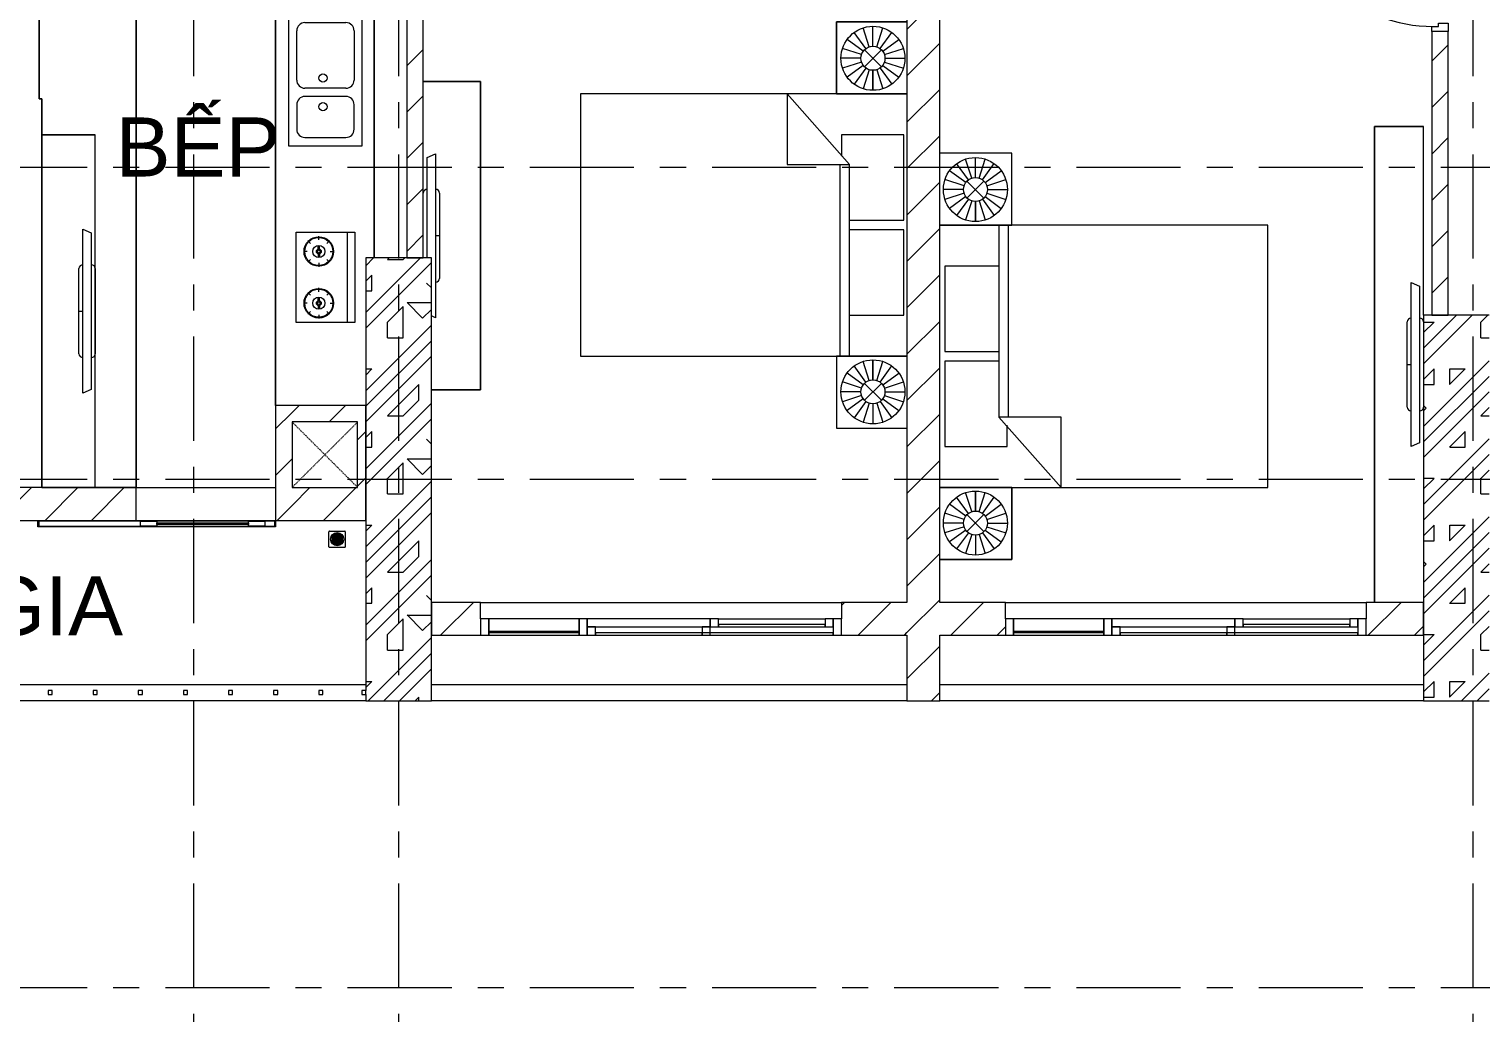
# Model space of a CAD drawing. Header units: millimetres. Extents: x -20144 to 104140, y -11426 to 48263.
# Drawn here: x 8197 to 17051, y 21697 to 27695 of the extents above; entities that cross this region are included whole.
import ezdxf

# ---------------------------------------------------------------- set-up
doc = ezdxf.new("R2010")
doc.units = ezdxf.units.MM
doc.linetypes.add('Dash', pattern=[6.35, 3.175, -3.175])
doc.linetypes.add('Grid Line', pattern=[22.225, 12.7, -3.175, 3.175, -3.175])
for name, color, linetype, lineweight in [('A-DETL-GENF', 31, 'Continuous', 5), ('A-DETL-GENF-HDLN', 161, 'Dash', 5), ('CHU', 181, 'Continuous', 5), ('CUA', 31, 'Continuous', 9), ('HATCH-TUONG', 152, 'Continuous', 9), ('NET CAT', 3, 'Continuous', 5), ('NET THAY 2', 55, 'Continuous', 5), ('NET-CAT', 3, 'Continuous', 9), ('NET-THAY', 2, 'Continuous', 15), ('THIET BI', 44, 'Continuous', 5), ('THIET-BI', 44, 'Continuous', 5), ('TRUC', 225, 'Continuous', 5)]:
    doc.layers.add(name, color=color, linetype=linetype, lineweight=lineweight)
doc.styles.add('Arial_2', font='arial_1.ttf', dxfattribs={"height": 360})
pattern_1 = [(45, (95.25, 0), (-476.246, 476.246), []), (45, (190.5, 0), (-476.246, 476.246), []), (45, (0, 0), (-476.246, 476.246), []), (45, (476.25, 0), (-476.246, 476.246), []), (45, (571.5, 0), (-476.246, 476.246), []), (0, (381, 95.25), (0, 952.5), [95.25, -857.25]), (0, (476.25, 190.5), (0, 952.5), [95.25, -857.25]), (45, (381, 95.25), (0, 952.491), [134.683, -1212.342]), (45, (476.25, 95.25), (0, 952.491), [134.683, -1212.342]), (0, (381, 95.25), (0, 952.5), [95.25, -857.25]), (90, (-95.25, 95.25), (-952.5, 6e-14), [95.25, -857.25]), (90, (0, 95.25), (-952.5, 6e-14), [190.5, -762]), (45, (-95.25, 190.5), (0, 952.491), [134.683, -1212.342]), (90, (762, 381), (-952.5, 6e-14), [95.25, -857.25]), (0, (666.75, 381), (0, 952.5), [95.25, -857.25]), (45, (666.75, 381), (0, 952.491), [134.683, -1212.342]), (0, (857.25, 95.25), (0, 952.5), [95.25, -857.25]), (0, (857.25, 571.5), (0, 952.5), [95.25, -857.25]), (90, (1047.75, 666.75), (-952.5, 6e-14), [95.25, -857.25]), (45, (857.25, 571.5), (0, 952.491), [269.367, -1077.658]), (45, (952.5, 571.5), (0, 952.491), [134.683, -1212.342]), (45, (1143, 762), (0, 952.491), [134.683, -1212.342]), (0, (1143, 857.25), (0, 952.5), [95.25, -857.25]), (90, (1143, 762), (-952.5, 6e-14), [95.25, -857.25]), (0, (476.25, 762), (0, 952.5), [95.25, -857.25]), (0, (666.75, 857.25), (0, 952.5), [95.25, -857.25]), (90, (571.5, 762), (-952.5, 6e-14), [95.25, -857.25]), (90, (666.75, 762), (-952.5, 6e-14), [95.25, -857.25]), (45, (476.25, 762), (0, 952.491), [134.683, -1212.342]), (45, (666.75, 762), (0, 952.491), [134.683, -1212.342]), (135, (119, 214.8), (-952.491, 6e-14), [134.683, -1212.342]), (135, (238.1, 333.4), (-952.491, 6e-14), [134.683, -1212.342]), (135, (309.56, 404.8), (-952.491, 6e-14), [134.683, -1212.342]), (135, (333.4, 428.6), (-952.491, 6e-14), [134.683, -1212.342]), (135, (381, 476.25), (-952.491, 6e-14), [134.683, -1212.342]), (135, (404.8, 500.06), (-952.491, 6e-14), [134.683, -1212.342]), (135, (476.25, 571.5), (-952.491, 6e-14), [134.683, -1212.342]), (135, (523.9, 619.1), (-952.491, 6e-14), [134.683, -1212.342]), (45, (119, 214.8), (0, 952.491), [95.25, -1251.775]), (45, (238.1, 333.4), (0, 952.491), [67.36, -1279.665]), (45, (404.8, 500.06), (0, 952.491), [67.36, -1279.665]), (45, (309.56, 595.3), (0, 952.491), [67.36, -1279.665]), (45, (476.25, 571.5), (0, 952.491), [67.36, -1279.665]), (45, (381, 666.75), (0, 952.491), [67.36, -1279.665]), (0, (24.2, 309.5), (0, 952.5), [190.043, -762.457]), (0, (238.1, 523.9), (0, 952.5), [95.25, -857.25])]
pattern_2 = [(45, (0, 0), (-141.4214, 141.4214), [])]

# ---------------------------------------------------------------- blocks, each defined once
blk = doc.blocks.new('CUA PHONG NGU - Type 1-494775-MẶT BẰNG TẦNG 4')
at = {"layer": 'CUA', "lineweight": 5}
for p, q in [((-348.5, -52.3), (-348.5, 47.7)), ((-348.5, 47.7), (-298.5, 47.7)), ((-298.5, 47.7), (-298.5, -11.3)), ((501.5, 47.7), (551.5, 47.7)), ((501.5, -11.3), (501.5, 47.7)), ((551.5, 47.7), (551.5, -52.3)), ((-318.5, -52.3), (-348.5, -52.3)), ((-318.5, -11.3), (-318.5, -52.3)), ((-298.5, -11.3), (-318.5, -11.3)), ((521.5, -11.3), (501.5, -11.3)), ((521.5, -52.3), (521.5, -11.3)), ((551.5, -52.3), (521.5, -52.3))]:
    blk.add_line(p, q, dxfattribs=at)
at = {"layer": 'CUA'}
for p, q in [((-277.5, -52.3), (-317.5, -52.3)), ((-317.5, -52.3), (-317.5, -890.3)), ((-277.5, -890.3), (-277.5, -52.3)), ((-317.5, -890.3), (-277.5, -890.3))]:
    blk.add_line(p, q, dxfattribs=at)
at = {"layer": 'CUA', "lineweight": 5}
blk.add_arc((-317.5, -52.3), 838, 270, 0.5, dxfattribs=at)
blk = doc.blocks.new('X-PHONG NGU 2 - X-PHONG NGU 2_Recovery_ 3-656458-MẶT BẰNG TẦNG 4')
at = {"layer": 'CUA'}
for p, q in [((-1050, 0), (-1100, 0)), ((-1100, 0), (-1100, -100)), ((-500, 0), (-1050, 0)), ((-1050, 0), (-1050, -75)), ((-1050, -100), (-1050, 0)), ((-500, -75), (-500, 0)), ((-450, 0), (-500, 0)), ((-500, 0), (-500, -100)), ((300, 0), (-450, 0)), ((-450, 0), (-450, -50)), ((-450, -100), (-450, 0)), ((300, -50), (300, 0)), ((350, 0), (300, 0)), ((300, 0), (300, -50)), ((350, -50), (350, 0)), ((350, 0), (1000, 0)), ((1050, 0), (1000, 0)), ((1000, 0), (1000, -50)), ((1100, 0), (1050, 0)), ((1050, 0), (1050, -100)), ((1050, -50), (1050, 0)), ((1100, -100), (1100, 0)), ((-1050, -75), (-500, -75)), ((-500, -85), (-1050, -85)), ((-1050, -85), (-1050, -100)), ((-500, -100), (-500, -85)), ((-450, -50), (300, -50)), ((-400, -50), (-450, -50)), ((-450, -50), (-450, -100)), ((-400, -100), (-400, -50)), ((250, -85), (-400, -85)), ((-400, -85), (-400, -100)), ((300, -50), (250, -50)), ((250, -50), (250, -100)), ((1050, -85), (250, -85)), ((250, -85), (250, -100)), ((250, -100), (250, -85)), ((300, -50), (350, -50)), ((300, -100), (300, -50)), ((1000, -35), (350, -35)), ((350, -35), (350, -50)), ((350, -50), (1000, -50)), ((1000, -50), (1000, -35)), ((1000, -50), (1050, -50)), ((1050, -100), (1050, -85)), ((-1100, -100), (-1050, -100)), ((-1050, -100), (-500, -100)), ((-500, -100), (-450, -100)), ((-450, -100), (-400, -100)), ((-400, -100), (250, -100)), ((250, -100), (1050, -100)), ((250, -100), (300, -100)), ((1050, -100), (1100, -100))]:
    blk.add_line(p, q, dxfattribs=at)
blk = doc.blocks.new('X-GIUONG - X-GIUONG-356281-MẶT BẰNG TẦNG 4')
at = {"layer": 'THIET BI'}
for p, q in [((-1239, -0.2), (-1239, -439)), ((-1239, -439), (-1239, -0.2)), ((-1059.6, -158.2), (-1131.2, -59.5)), ((-1039.2, -147.8), (-1076.9, -31.8)), ((-1016.6, -144.2), (-1016.6, -22.2)), ((-993.9, -147.8), (-956.3, -31.8)), ((-973.5, -158.2), (-901.9, -59.5)), ((-800, -439), (-800, -0.2)), ((-800, -0.2), (-800, -2000)), ((-800, -0.2), (-800, -439)), ((-800, -0.2), (-800, -2000)), ((-550, -30), (-550, -410)), ((-30, -30), (-550, -30)), ((-30, -360), (-30, -30)), ((30, -30), (30, -360)), ((550, -30), (30, -30)), ((550, -360), (550, -30)), ((800, -0.2), (800, -439)), ((800, -2000), (800, -0.2)), ((800, -0.2), (800, -439)), ((800, -2000), (800, -0.2)), ((973.5, -158.2), (901.9, -59.5)), ((993.9, -147.8), (956.3, -31.8)), ((1016.6, -144.2), (1016.6, -22.2)), ((1039.2, -147.8), (1076.9, -31.8)), ((1059.6, -158.2), (1131.2, -59.5)), ((1239, -439), (1239, -0.2)), ((1239, -439), (1239, -0.2)), ((-1086.1, -194.8), (-1202.1, -157.1)), ((-1075.8, -174.4), (-1174.4, -102.7)), ((-1068.3, -269.1), (-964.8, -165.6)), ((-1068.3, -165.6), (-964.8, -269.1)), ((-957.4, -174.4), (-858.7, -102.7)), ((-947, -194.8), (-831, -157.1)), ((947, -194.8), (831, -157.1)), ((957.4, -174.4), (858.7, -102.7)), ((1068.3, -269.1), (964.8, -165.6)), ((1068.3, -165.6), (964.8, -269.1)), ((1075.8, -174.4), (1174.4, -102.7)), ((1086.1, -194.8), (1202.1, -157.1)), ((-1089.7, -217.4), (-1211.7, -217.4)), ((-1086.1, -240), (-1202.1, -277.7)), ((-1075.8, -260.4), (-1174.4, -332.1)), ((-957.4, -260.4), (-858.7, -332.1)), ((-947, -240), (-831, -277.7)), ((-943.4, -217.4), (-821.4, -217.4)), ((-821.4, -217.4), (-943.4, -217.4)), ((943.4, -217.4), (821.4, -217.4)), ((821.4, -217.4), (943.4, -217.4)), ((947, -240), (831, -277.7)), ((957.4, -260.4), (858.7, -332.1)), ((1075.8, -260.4), (1174.4, -332.1)), ((1086.1, -240), (1202.1, -277.7)), ((1089.7, -217.4), (1211.7, -217.4)), ((-1059.6, -276.6), (-1131.2, -375.2)), ((-1039.2, -287), (-1076.9, -402.9)), ((-1016.6, -290.5), (-1016.6, -412.5)), ((-993.9, -287), (-956.3, -402.9)), ((-973.5, -276.6), (-901.9, -375.2)), ((973.5, -276.6), (901.9, -375.2)), ((993.9, -287), (956.3, -402.9)), ((1016.6, -290.5), (1016.6, -412.5)), ((1039.2, -287), (1076.9, -402.9)), ((1059.6, -276.6), (1131.2, -375.2)), ((-1239, -439), (-800, -439)), ((-800, -439), (-1239, -439)), ((-370, -360), (-800, -740)), ((-550, -410), (-420, -410)), ((-370, -740), (-370, -360)), ((800, -360), (-370, -360)), ((-370, -420), (800, -420)), ((800, -439), (1239, -439)), ((800, -439), (1239, -439)), ((-800, -740), (-370, -740)), ((-800, -2000), (800, -2000)), ((-800, -2000), (800, -2000))]:
    blk.add_line(p, q, dxfattribs=at)
for centre, radius in [((-1016.6, -217.4), 195.1), ((1016.6, -217.4), 195.1), ((-1016.6, -217.4), 73.2), ((1016.6, -217.4), 73.2)]:
    blk.add_circle(centre, radius, dxfattribs=at)
blk = doc.blocks.new('X-TV - X-TV-979406-MẶT BẰNG TẦNG 4')
at = {"layer": 'THIET BI'}
for p, q in [((2899.9, 300.1), (0, 300.1)), ((0, 300.1), (2899.9, 300.1)), ((2899.9, 0), (2899.9, 300.1)), ((2899.9, 300.1), (2899.9, 0)), ((1189.9, 100), (1709.9, 100)), ((1449.9, 100), (1449.9, 75)), ((949.9, 75), (1949.9, 75)), ((972.4, 25), (949.9, 75)), ((1927.4, 25), (972.4, 25)), ((1949.9, 75), (1927.4, 25)), ((1749.9, 0), (2899.9, 0))]:
    blk.add_line(p, q, dxfattribs=at)
for centre, start_param, end_param in [((1189.9, 75), 0, 1.570796), ((1709.9, 75), 4.712389, 6.283185), ((1189.9, 25), 1.570796, 3.141593), ((1709.9, 25), 3.141593, 4.712389)]:
    blk.add_ellipse(centre, major_axis=(0, 25), ratio=0.9, start_param=start_param, end_param=end_param, dxfattribs=at)
blk = doc.blocks.new('CUA SAN PHOI LUA - CUA SAN PHOI LUA 2-934228-MẶT BẰNG TẦNG 4')
at = {"layer": 'CUA'}
for p, q in [((-425, 140), (-385, 140)), ((-425, 100), (-425, 140)), ((-385, 100), (-425, 100)), ((-420, 135), (-420, 105)), ((-385, 135), (-420, 135)), ((-420, 105), (-385, 105)), ((-385, 140), (-385, 135)), ((-385, 140), (985, 140)), ((-360, 135), (-385, 135)), ((-385, 105), (-385, 100)), ((-385, 105), (-360, 105)), ((425, 100), (-385, 100)), ((-360, 135), (-260, 135)), ((-360, 105), (-360, 135)), ((-260, 105), (-360, 105)), ((-260, 135), (-260, 105)), ((300, 135), (-260, 135)), ((-260, 125), (300, 125)), ((-260, 115), (-260, 125)), ((300, 115), (-260, 115)), ((-260, 105), (300, 105)), ((300, 135), (400, 135)), ((300, 105), (300, 135)), ((300, 125), (300, 115)), ((400, 105), (300, 105)), ((400, 135), (400, 105)), ((985, 135), (400, 135)), ((400, 105), (985, 105)), ((985, 140), (1025, 140)), ((985, 135), (985, 140)), ((1020, 135), (985, 135)), ((985, 105), (1020, 105)), ((985, 100), (985, 105)), ((1025, 100), (985, 100)), ((1020, 105), (1020, 135)), ((1025, 140), (1025, 100))]:
    blk.add_line(p, q, dxfattribs=at)
blk = doc.blocks.new('X-TV - X-TV-934230-MẶT BẰNG TẦNG 4')
at = {"layer": 'THIET BI'}
for p, q in [((2150, 325), (0, 325)), ((0, 325), (0, 0)), ((0, 325), (2150, 325)), ((0, 0), (0, 325)), ((2150, 0), (2150, 325)), ((2150, 325), (2150, 0)), ((815, 100), (1335, 100)), ((1075, 100), (1075, 75)), ((575, 75), (1575, 75)), ((597.5, 25), (575, 75)), ((1552.5, 25), (597.5, 25)), ((1575, 75), (1552.5, 25)), ((0, 0), (2150, 0)), ((1335, 0), (815, 0))]:
    blk.add_line(p, q, dxfattribs=at)
for centre, start_param, end_param in [((815, 75), 0, 1.570796), ((1335, 75), 4.712389, 6.283185), ((815, 25), 1.570796, 3.141593), ((1335, 25), 3.141593, 4.712389)]:
    blk.add_ellipse(centre, major_axis=(0, 25), ratio=0.9, start_param=start_param, end_param=end_param, dxfattribs=at)
blk = doc.blocks.new('X-BEP - X-BEP-934231-MẶT BẰNG TẦNG 4')
at = {"layer": 'THIET BI'}
for p, q in [((1740, 0), (0, 0)), ((0, 0), (0, -600)), ((0, 0), (1740, 0)), ((0, -600), (0, 0)), ((255.9, -71.5), (255.9, -521.5)), ((1055.9, -71.5), (255.9, -71.5)), ((1055.9, -521.5), (1055.9, -71.5)), ((305.9, -421.5), (305.9, -171.5)), ((355.9, -121.5), (655.9, -121.5)), ((705.9, -171.5), (705.9, -421.5)), ((755.9, -171.5), (755.9, -421.5)), ((955.9, -121.5), (805.9, -121.5)), ((1005.9, -421.5), (1005.9, -171.5)), ((1584.1, -117.4), (2133.1, -117.4)), ((1584.1, -475.7), (1584.1, -117.4)), ((2133.1, -162.4), (1584.1, -162.4)), ((2133.1, -117.4), (2133.1, -475.7)), ((1700.9, -266.8), (1700.9, -243.3)), ((2016.3, -266.8), (2016.3, -243.3)), ((1630.7, -336.9), (1607.3, -336.9)), ((1651.3, -287.3), (1634.7, -270.7)), ((1686.8, -332.9), (1664.2, -332.9)), ((1686.8, -341), (1664.2, -341)), ((1715, -332.9), (1737.6, -332.9)), ((1715, -341), (1737.6, -341)), ((1750.5, -287.3), (1767.1, -270.7)), ((1771.1, -336.9), (1794.5, -336.9)), ((1946.2, -336.9), (1922.7, -336.9)), ((1966.7, -287.3), (1950.2, -270.7)), ((2002.2, -332.9), (1979.7, -332.9)), ((2002.2, -341), (1979.7, -341)), ((2030.5, -332.9), (2053, -332.9)), ((2030.5, -341), (2053, -341)), ((2066, -287.3), (2082.5, -270.7)), ((2086.5, -336.9), (2110, -336.9)), ((1651.3, -386.6), (1634.7, -403.1)), ((1700.9, -407.1), (1700.9, -430.5)), ((1750.5, -386.6), (1767.1, -403.1)), ((1966.7, -386.6), (1950.2, -403.1)), ((2016.3, -407.1), (2016.3, -430.5)), ((2066, -386.6), (2082.5, -403.1)), ((255.9, -521.5), (1055.9, -521.5)), ((655.9, -471.5), (355.9, -471.5)), ((805.9, -471.5), (955.9, -471.5)), ((2133.1, -475.7), (1584.1, -475.7)), ((0, -600), (2640, -600)), ((2640, -600), (0, -600))]:
    blk.add_line(p, q, dxfattribs=at)
for centre, radius in [((1700.9, -336.9), 90), ((1700.9, -336.9), 85.5), ((2016.3, -336.9), 90), ((2016.3, -336.9), 85.5), ((643.4, -311.5), 25), ((818.4, -311.5), 25), ((1700.9, -336.9), 36.9), ((1700.9, -336.9), 14.7), ((1700.9, -336.9), 8.24), ((2016.3, -336.9), 36.9), ((2016.3, -336.9), 14.7), ((2016.3, -336.9), 8.24)]:
    blk.add_circle(centre, radius, dxfattribs=at)
for centre, start, end in [((355.9, -171.5), 90, 180), ((655.9, -171.5), 360, 90), ((805.9, -171.5), 90, 180), ((955.9, -171.5), 360, 90), ((355.9, -421.5), 180, 270), ((655.9, -421.5), 270, 0), ((805.9, -421.5), 180, 270), ((955.9, -421.5), 270, 0)]:
    blk.add_arc(centre, 50, start, end, dxfattribs=at)
blk = doc.blocks.new('X-GIUONG - X-GIUONG-V27-MẶT BẰNG TẦNG 4')
at = {"layer": 'THIET BI'}
for p, q in [((-1239, -9.8), (-1239, -439)), ((-1239, -439), (-1239, -9.8)), ((-1059.6, -158.2), (-1131.2, -59.5)), ((-1039.2, -147.8), (-1076.9, -31.8)), ((-1016.6, -144.2), (-1016.6, -22.2)), ((-993.9, -147.8), (-956.3, -31.8)), ((-973.5, -158.2), (-901.9, -59.5)), ((-800, -439), (-800, -9.8)), ((-800, -9.8), (-800, -2000)), ((-800, -9.8), (-800, -439)), ((-800, -9.8), (-800, -2000)), ((-550, -30), (-550, -410)), ((-30, -30), (-550, -30)), ((-30, -360), (-30, -30)), ((30, -30), (30, -360)), ((550, -30), (30, -30)), ((550, -360), (550, -30)), ((800, -9.8), (800, -439)), ((800, -2000), (800, -9.8)), ((800, -9.8), (800, -439)), ((800, -2000), (800, -9.8)), ((973.5, -158.2), (901.9, -59.5)), ((993.9, -147.8), (956.3, -31.8)), ((1016.6, -144.2), (1016.6, -22.2)), ((1039.2, -147.8), (1076.9, -31.8)), ((1059.6, -158.2), (1131.2, -59.5)), ((1239, -439), (1239, -9.8)), ((1239, -439), (1239, -9.8)), ((-1086.1, -194.8), (-1202.1, -157.1)), ((-1075.8, -174.4), (-1174.4, -102.7)), ((-1068.3, -269.1), (-964.8, -165.6)), ((-1068.3, -165.6), (-964.8, -269.1)), ((-957.4, -174.4), (-858.7, -102.7)), ((-947, -194.8), (-831, -157.1)), ((947, -194.8), (831, -157.1)), ((957.4, -174.4), (858.7, -102.7)), ((1068.3, -269.1), (964.8, -165.6)), ((1068.3, -165.6), (964.8, -269.1)), ((1075.8, -174.4), (1174.4, -102.7)), ((1086.1, -194.8), (1202.1, -157.1)), ((-1089.7, -217.4), (-1211.7, -217.4)), ((-1086.1, -240), (-1202.1, -277.7)), ((-1075.8, -260.4), (-1174.4, -332.1)), ((-957.4, -260.4), (-858.7, -332.1)), ((-947, -240), (-831, -277.7)), ((-943.4, -217.4), (-821.4, -217.4)), ((-821.4, -217.4), (-943.4, -217.4)), ((943.4, -217.4), (821.4, -217.4)), ((821.4, -217.4), (943.4, -217.4)), ((947, -240), (831, -277.7)), ((957.4, -260.4), (858.7, -332.1)), ((1075.8, -260.4), (1174.4, -332.1)), ((1086.1, -240), (1202.1, -277.7)), ((1089.7, -217.4), (1211.7, -217.4)), ((-1059.6, -276.6), (-1131.2, -375.2)), ((-1039.2, -287), (-1076.9, -402.9)), ((-1016.6, -290.5), (-1016.6, -412.5)), ((-993.9, -287), (-956.3, -402.9)), ((-973.5, -276.6), (-901.9, -375.2)), ((973.5, -276.6), (901.9, -375.2)), ((993.9, -287), (956.3, -402.9)), ((1016.6, -290.5), (1016.6, -412.5)), ((1039.2, -287), (1076.9, -402.9)), ((1059.6, -276.6), (1131.2, -375.2)), ((-1239, -439), (-800, -439)), ((-800, -439), (-1239, -439)), ((-370, -360), (-800, -740)), ((-550, -410), (-420, -410)), ((-370, -740), (-370, -360)), ((800, -360), (-370, -360)), ((-370, -420), (800, -420)), ((800, -439), (1239, -439)), ((800, -439), (1239, -439)), ((-800, -740), (-370, -740)), ((-800, -2000), (800, -2000)), ((-800, -2000), (800, -2000))]:
    blk.add_line(p, q, dxfattribs=at)
for centre, radius in [((-1016.6, -217.4), 195.1), ((1016.6, -217.4), 195.1), ((-1016.6, -217.4), 73.2), ((1016.6, -217.4), 73.2)]:
    blk.add_circle(centre, radius, dxfattribs=at)
blk = doc.blocks.new('X-TV - X-TV-934232-MẶT BẰNG TẦNG 4')
at = {"layer": 'THIET BI'}
for p, q in [((1880, 350), (0, 350)), ((0, 350), (0, 0.1)), ((0, 350), (1880, 350)), ((0, 0.1), (0, 350)), ((1880, 50.1), (1880, 350)), ((1880, 350), (1880, 50.1)), ((680, 100), (1200, 100)), ((940, 100), (940, 75)), ((440, 75), (1440, 75)), ((462.5, 25), (440, 75)), ((1075.2, 25), (462.5, 25)), ((1440, 75), (1428.8, 50.1))]:
    blk.add_line(p, q, dxfattribs=at)
for centre, start_param, end_param in [((680, 75), 0, 1.570796), ((1200, 75), 4.712389, 6.283185), ((680, 25), 1.570796, 3.130519)]:
    blk.add_ellipse(centre, major_axis=(0, 25), ratio=0.9, start_param=start_param, end_param=end_param, dxfattribs=at)
blk = doc.blocks.new('X-BAR - X-BAR-721413-MẶT BẰNG TẦNG 4')
at = {"layer": 'THIET BI'}
for p, q in [((0, 0), (-591.2, 0)), ((-591.2, 0), (-591.2, -680)), ((-591.2, -680), (-591.2, 0)), ((-591.2, 0), (0, 0)), ((0, -3050), (0, 0)), ((0, 0), (0, -3050)), ((-591.2, -680), (-575, -680)), ((-575, -680), (-591.2, -680)), ((-575, -680), (-575, -3050)), ((-575, -3050), (-575, -680)), ((-575, -3050), (0, -3050)), ((0, -3050), (-575, -3050))]:
    blk.add_line(p, q, dxfattribs=at)
blk = doc.blocks.new('Railing - 25mm-924614-MẶT BẰNG TẦNG 4')
at = {"layer": 'NET THAY 2'}
for p, q in [((12.5, 12.5), (-12.5, 12.5)), ((-12.5, 12.5), (-12.5, -12.5)), ((12.5, -12.5), (12.5, 12.5)), ((-12.5, -12.5), (12.5, -12.5))]:
    blk.add_line(p, q, dxfattribs=at)
blk = doc.blocks.new('Railing - Railing-934444-MẶT BẰNG TẦNG 4')
at = {"rotation": 269.9999999999998}
for p in [(5837.8, 23649.9), (5850.5, 23649.9), (6125.5, 23649.9), (6400.5, 23649.9), (6675.5, 23649.9), (6950.5, 23649.9), (7225.5, 23649.9), (7500.5, 23649.9), (7775.5, 23649.9), (8050.5, 23649.9), (8325.5, 23649.9), (8600.5, 23649.9), (8875.5, 23649.9), (9150.5, 23649.9), (9425.5, 23649.9), (9700.5, 23649.9), (9975.5, 23649.9), (10238, 23649.9)]:
    blk.add_blockref('Railing - 25mm-924614-MẶT BẰNG TẦNG 4', p, dxfattribs=at)
blk = doc.blocks.new('X-PHEU - X-PHEU-399631-MẶT BẰNG TẦNG 4')
at = {"layer": 'THIET-BI'}
for p, q in [((25, 29), (25, 121)), ((29, 125), (121, 125)), ((42.5, 90.5), (42.5, 59.5)), ((47.5, 51.8), (47.5, 98.2)), ((52.5, 103.1), (52.5, 46.9)), ((57.5, 43.5), (57.5, 106.5)), ((62.5, 108.8), (62.5, 41.2)), ((67.5, 39.8), (67.5, 110.2)), ((72.5, 110.9), (72.5, 78.1)), ((77.5, 78.1), (77.5, 110.9)), ((82.5, 110.2), (82.5, 39.8)), ((87.5, 41.2), (87.5, 108.8)), ((92.5, 106.5), (92.5, 43.5)), ((97.5, 46.9), (97.5, 103.1)), ((102.5, 98.2), (102.5, 51.8)), ((107.5, 59.5), (107.5, 90.5)), ((125, 121), (125, 29)), ((121, 25), (29, 25)), ((72.5, 71.9), (72.5, 39.1)), ((77.5, 39.1), (77.5, 71.9))]:
    blk.add_line(p, q, dxfattribs=at)
blk.add_circle((75, 75), 40, dxfattribs=at)
for centre, radius, start, end in [((29, 121), 4, 90, 180), ((75, 75), 36, 139.80824, 154.52563), ((75, 75), 36, 119.0853, 128.68219), ((75, 75), 36, 102.0247, 110.31751), ((75, 75), 36, 90, 93.98208), ((75, 75), 36, 86.01792, 90), ((75, 75), 36, 69.68249, 77.9753), ((75, 75), 36, 51.31781, 60.9147), ((75, 75), 36, 25.47437, 40.19176), ((121, 121), 4, 0, 90), ((29, 29), 4, 180, 270), ((75, 75), 36, 205.47437, 220.19176), ((75, 75), 36, 231.31781, 240.9147), ((75, 75), 36, 249.68249, 257.9753), ((75, 75), 4, 128.68219, 231.31781), ((75, 75), 36, 266.01792, 270), ((75, 75), 36, 270, 273.98208), ((75, 75), 4, 308.68219, 51.31781), ((75, 75), 36, 282.0247, 290.31751), ((75, 75), 36, 299.0853, 308.68219), ((75, 75), 36, 319.80824, 334.52563), ((121, 29), 4, 270, 360)]:
    blk.add_arc(centre, radius, start, end, dxfattribs=at)
blk = doc.blocks.new('Family2 - Family1 2-951776-MẶT BẰNG TẦNG 4')
at = {"layer": 'A-DETL-GENF'}
for p, q in [((400, 400), (0, 400)), ((0, 400), (0, 0)), ((400, 0), (400, 400)), ((0, 0), (400, 0))]:
    blk.add_line(p, q, dxfattribs=at)
at = {"layer": 'A-DETL-GENF-HDLN'}
for p, q in [((0, 400), (400, 0.8)), ((0, 0), (400, 399.2))]:
    blk.add_line(p, q, dxfattribs=at)

msp = doc.modelspace()

# ---------------------------------------------------------------- hatches: boundary and pattern name
at = {"layer": 'HATCH-TUONG', "lineweight": 5}
h = msp.add_hatch(dxfattribs=at)
h.set_pattern_fill('FP_6', color=256, style=0, pattern_type=2)
h.set_pattern_definition(pattern_2)
h.paths.add_polyline_path([(16850.5, 25949.9), (16850.5, 27679.9), (16750.5, 27679.9), (16750.5, 25949.9)], flags=0)
h.paths.add_polyline_path([(16850.5, 28579.9), (16850.5, 28919.9), (16750.5, 28919.9), (16750.5, 28579.9)], flags=0)
h.paths.add_polyline_path([(16850.5, 29669.9), (16850.5, 31099.9), (16750.5, 31099.9), (16750.5, 29669.9)], flags=0)
h = msp.add_hatch(dxfattribs=at)
h.set_pattern_fill('FP_6', color=256, style=0, pattern_type=2)
h.set_pattern_definition(pattern_2)
h.paths.add_polyline_path([(13750.5, 24000), (13750.5, 30309.9), (13550.5, 30309.9), (13550.5, 24000)], flags=0)
h = msp.add_hatch(dxfattribs=at)
h.set_pattern_fill('FP_6', color=256, style=0, pattern_type=2)
h.set_pattern_definition(pattern_2)
h.paths.add_polyline_path([(10600.5, 26299.9), (10600.5, 28049.9), (10500.5, 28049.9), (10500.5, 26299.9)], flags=0)
h.paths.add_polyline_path([(10600.5, 28949.9), (10600.5, 29049.9), (10500.5, 29049.9), (10500.5, 28949.9)], flags=0)
h = msp.add_hatch(dxfattribs=at)
h.set_pattern_fill('FP_6', color=256, style=0, pattern_type=2)
h.set_pattern_definition(pattern_2)
h.paths.add_polyline_path([(9700.5, 24699.9), (9800.5, 24699.9), (9800.5, 25399.9), (9700.5, 25399.9), (9700.5, 24899.9)], flags=0)
h = msp.add_hatch(dxfattribs=at)
h.set_pattern_fill('FP_6', color=256, style=0, pattern_type=2)
h.set_pattern_definition(pattern_2)
h.paths.add_polyline_path([(10250.5, 25299.9), (10250.5, 25399.9), (9800.5, 25399.9), (9800.5, 25299.9), (10200.5, 25299.9)], flags=0)
h = msp.add_hatch(dxfattribs=at)
h.set_pattern_fill('FP_6', color=256, style=0, pattern_type=2)
h.set_pattern_definition(pattern_2)
h.paths.add_polyline_path([(10250.5, 24699.9), (10250.5, 25299.9), (10200.5, 25299.9), (10200.5, 24699.9)], flags=0)
h = msp.add_hatch(dxfattribs=at)
h.set_pattern_fill('FP_6', color=256, style=0, pattern_type=2)
h.set_pattern_definition(pattern_2)
h.paths.add_polyline_path([(8015.5, 24699.9), (8850.5, 24699.9), (8850.5, 24899.9), (8015.5, 24899.9)], flags=0)
h = msp.add_hatch(dxfattribs=at)
h.set_pattern_fill('FP_6', color=256, style=0, pattern_type=2)
h.set_pattern_definition(pattern_2)
h.paths.add_polyline_path([(9800.5, 24699.9), (10200.5, 24699.9), (10200.5, 24899.9), (9800.5, 24899.9)], flags=0)
h = msp.add_hatch(dxfattribs=at)
h.set_pattern_fill('FP_6', color=256, style=0, pattern_type=2)
h.set_pattern_definition(pattern_2)
h.paths.add_polyline_path([(10650.5, 23999.9), (10950.5, 23999.9), (10950.5, 24199.9), (10650.5, 24199.9), (10650.5, 24099.9)], flags=0)
h.paths.add_polyline_path([(13550.5, 23999.9), (13550.5, 24199.9), (13150.5, 24199.9), (13150.5, 23999.9), (13186.9, 23999.9)], flags=0)
h = msp.add_hatch(dxfattribs=at)
h.set_pattern_fill('FP_6', color=256, style=0, pattern_type=2)
h.set_pattern_definition(pattern_2)
h.paths.add_polyline_path([(16350.5, 24000), (16700.5, 24000), (16700.5, 24200), (16350.5, 24200), (16350.5, 24100)], flags=0)
h.paths.add_polyline_path([(14150.5, 24000), (14150.5, 24200), (13750.5, 24200), (13750.5, 24000)], flags=0)
h = msp.add_hatch(dxfattribs=at)
h.set_pattern_fill('FP_6', color=256, style=0, pattern_type=2)
h.set_pattern_definition(pattern_2)
h.paths.add_polyline_path([(13550.5, 23599.9), (13750.5, 23599.9), (13750.5, 24000), (13550.5, 24000), (13550.5, 23849.1)], flags=0)
at = {"layer": 'NET CAT'}
h = msp.add_hatch(dxfattribs=at)
h.set_pattern_fill('FP_1', color=256, style=0, pattern_type=2)
h.set_pattern_definition(pattern_1)
h.paths.add_polyline_path([(10250.5, 23599.9), (10650.5, 23599.9), (10650.5, 26299.9), (10250.5, 26299.9), (10250.5, 23599.9)], flags=0)
h = msp.add_hatch(dxfattribs=at)
h.set_pattern_fill('FP_1', color=256, style=0, pattern_type=2)
h.set_pattern_definition(pattern_1)
h.paths.add_polyline_path([(17100.5, 23599.9), (17100.5, 25949.9), (16700.5, 25949.9), (16700.5, 23599.9)], flags=0)

# ---------------------------------------------------------------- linework, layer by layer
at = {"layer": 'NET CAT', "lineweight": 13}
for p, q in [((10650.5, 26299.9), (10250.5, 26299.9)), ((10250.5, 26299.9), (10250.5, 23662.4)), ((10650.5, 23599.9), (10650.5, 26299.9)), ((16700.5, 25949.9), (16700.5, 23599.9)), ((17100.5, 25949.9), (16700.5, 25949.9)), ((10250.5, 23637.4), (10250.5, 23599.9)), ((10250.5, 23599.9), (10650.5, 23599.9)), ((16700.5, 23599.9), (17100.5, 23599.9))]:
    msp.add_line(p, q, dxfattribs=at)
at = {"layer": 'NET-CAT', "lineweight": 15}
for p, q in [((13550.5, 29949.9), (13550.5, 24199.9)), ((13750.5, 24200), (13750.5, 28699.9)), ((10500.5, 28049.9), (10500.5, 26299.9)), ((10600.5, 26299.9), (10600.5, 28049.9)), ((16750.5, 27679.9), (16750.5, 25949.9)), ((16850.5, 27679.9), (16750.5, 27679.9)), ((16850.5, 25949.9), (16850.5, 27679.9)), ((10500.5, 26299.9), (10600.5, 26299.9)), ((16750.5, 25949.9), (16850.5, 25949.9)), ((9700.5, 25399.9), (9700.5, 24699.9)), ((9800.5, 25399.9), (9700.5, 25399.9)), ((10250.5, 25399.9), (9800.5, 25399.9)), ((10250.5, 25299.9), (10250.5, 25399.9)), ((10250.5, 24699.9), (10250.5, 25299.9)), ((8850.5, 24899.9), (8015.5, 24899.9)), ((8850.5, 24699.9), (8850.5, 24899.9)), ((8015.5, 24699.9), (8850.5, 24699.9)), ((9700.5, 24699.9), (9800.5, 24699.9)), ((9800.5, 24699.9), (10200.5, 24699.9)), ((10200.5, 24699.9), (10250.5, 24699.9)), ((10950.5, 24199.9), (10650.5, 24199.9)), ((10650.5, 24199.9), (10650.5, 23999.9)), ((10950.5, 24099.9), (10950.5, 24199.9)), ((13550.5, 24199.9), (13150.5, 24199.9)), ((13150.5, 24199.9), (13150.5, 24099.9)), ((14150.5, 24200), (13750.5, 24200)), ((14150.5, 24100), (14150.5, 24200)), ((16700.5, 24200), (16350.5, 24200)), ((16350.5, 24200), (16350.5, 24100)), ((16700.5, 24000), (16700.5, 24200)), ((10650.5, 23999.9), (10950.5, 23999.9)), ((13150.5, 23999.9), (13550.5, 23999.9)), ((13550.5, 24000), (13550.5, 23599.9)), ((13750.5, 24000), (14150.5, 24000)), ((13750.5, 23599.9), (13750.5, 24000)), ((16350.5, 24000), (16700.5, 24000)), ((13550.5, 23599.9), (13750.5, 23599.9))]:
    msp.add_line(p, q, dxfattribs=at)
at = {"layer": 'NET-THAY', "lineweight": 9}
for p, q in [((8850.5, 24899.9), (9700.5, 24899.9)), ((10950.5, 24199.9), (13150.5, 24199.9)), ((14150.5, 24200), (16350.5, 24200)), ((5825.3, 23699.9), (10250.5, 23699.9)), ((10650.5, 23699.9), (13550.5, 23699.9)), ((13750.5, 23699.9), (16700.5, 23699.9)), ((10250.5, 23599.9), (5825.3, 23599.9)), ((13550.5, 23599.9), (10650.5, 23599.9)), ((16700.5, 23599.9), (13750.5, 23599.9))]:
    msp.add_line(p, q, dxfattribs=at)
at = {"layer": 'TRUC', "linetype": 'Grid Line', "ltscale": 50}
for p, q in [((9200.5, 43599.9), (9200.5, -7167.6)), ((10450.5, 43599.9), (10450.5, -4500.1)), ((17000.5, 43599.9), (17000.5, -4500.1)), ((43000.5, 26849.9), (-12092.4, 26849.9)), ((43000.5, 24949.9), (-14407, 24949.9)), ((43000.5, 21849.9), (-12092.4, 21849.9))]:
    msp.add_line(p, q, dxfattribs=at)

# ---------------------------------------------------------------- block references
at = {"color": 253, "lineweight": 9}
for name, p, rotation in [('CUA PHONG NGU - Type 1-494775-MẶT BẰNG TẦNG 4', (16802.8, 28231.4), 270), ('X-BEP - X-BEP-934231-MẶT BẰNG TẦNG 4', (10300.5, 28039.9), 270), ('X-GIUONG - X-GIUONG-V27-MẶT BẰNG TẦNG 4', (13560.4, 26499.9), 270), ('X-TV - X-TV-934232-MẶT BẰNG TẦNG 4', (10600.4, 27375.2), 270), ('X-TV - X-TV-979406-MẶT BẰNG TẦNG 4', (16700.5, 24200), 90), ('X-TV - X-TV-934230-MẶT BẰNG TẦNG 4', (8600.5, 24900), 90), ('X-GIUONG - X-GIUONG-356281-MẶT BẰNG TẦNG 4', (13750.4, 25699.9), 90), ('CUA SAN PHOI LUA - CUA SAN PHOI LUA 2-934228-MẶT BẰNG TẦNG 4', (9275.5, 24799.9), 180)]:
    msp.add_blockref(name, p, dxfattribs=dict(at, rotation=rotation))
for name, p in [('X-BAR - X-BAR-721413-MẶT BẰNG TẦNG 4', (8850.5, 27950)), ('X-PHEU - X-PHEU-399631-MẶT BẰNG TẦNG 4', (10000.5, 24509.9)), ('X-PHONG NGU 2 - X-PHONG NGU 2_Recovery_ 3-656458-MẶT BẰNG TẦNG 4', (12050.5, 24099.9)), ('X-PHONG NGU 2 - X-PHONG NGU 2_Recovery_ 3-656458-MẶT BẰNG TẦNG 4', (15250.5, 24100)), ('Railing - Railing-934444-MẶT BẰNG TẦNG 4', (0, 0))]:
    msp.add_blockref(name, p, dxfattribs=at)
at = {"color": 253, "lineweight": 5}
msp.add_blockref('Family2 - Family1 2-951776-MẶT BẰNG TẦNG 4', (9800.5, 24899.9), dxfattribs=at)

# ---------------------------------------------------------------- texts
at = {"layer": 'CHU', "color": 253, "char_height": 360, "attachment_point": 1, "line_spacing_factor": 0.936439, "style": 'Arial_2'}
for s, insert, width in [('\\pt2540.0016,5079.9996,7620.0012,10159.9992,12700.0008,15239.9988,17780.0004,20319.9984,22860,25400.0016,27939.9996,30480.0012,33019.9992,35560.0008,38099.9988,40640.0004,43179.9984,45720,48260.0016,50799.9996,53340.0012,55879.9992,58420.0008,60959.9988,63500.0004,66039.9984,68580,71120.0016,73659.9996,76200.0012,78739.9992,81280.0008;BẾP', (8724.3, 27156), 1016.06), ('\\pt2540.0016,5079.9996,7620.0012,10159.9992,12700.0008,15239.9988,17780.0004,20319.9984,22860,25400.0016,27939.9996,30480.0012,33019.9992,35560.0008,38099.9988,40640.0004,43179.9984,45720,48260.0016,50799.9996,53340.0012,55879.9992,58420.0008,60959.9988,63500.0004,66039.9984,68580,71120.0016,73659.9996,76200.0012,78739.9992,81280.0008;LÔ GIA', (7093.4, 24358.6), 2064)]:
    msp.add_mtext(s, dxfattribs=dict(at, insert=insert, width=width))

doc.saveas('drawing.dxf')
